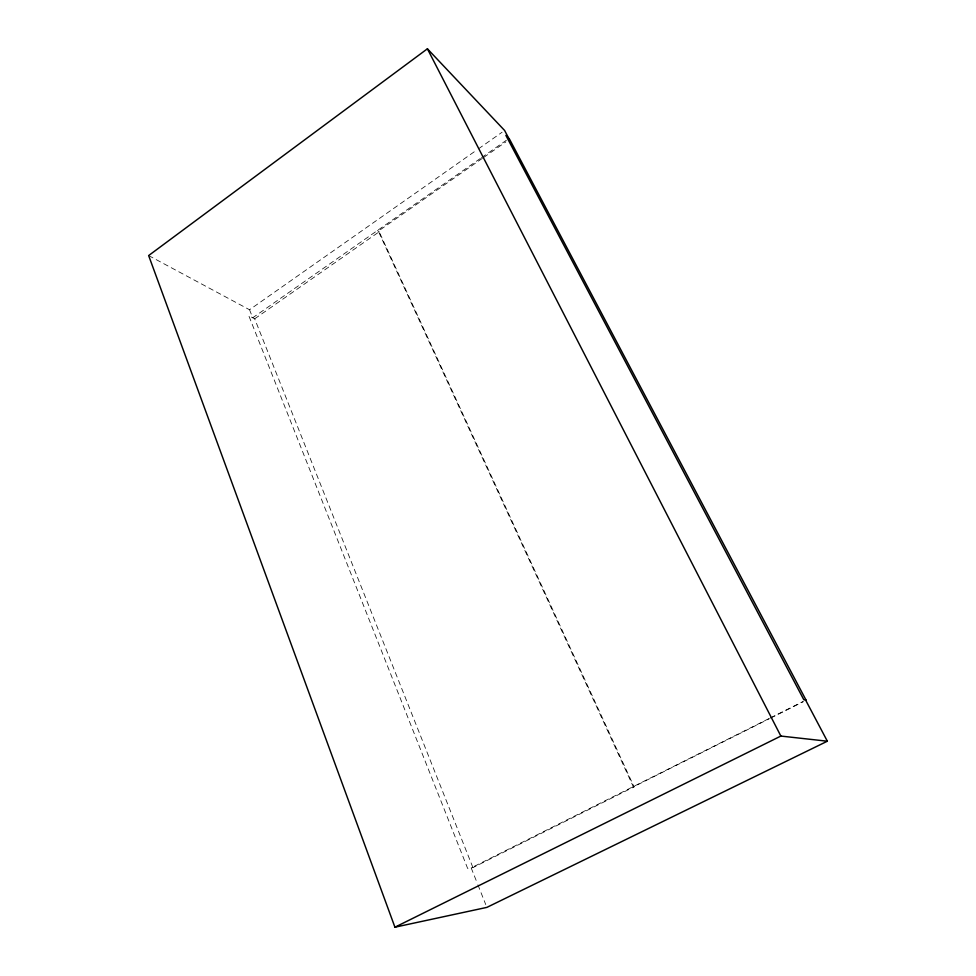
<?xml version="1.0" encoding="UTF-8"?>
<svg xmlns="http://www.w3.org/2000/svg" width="976" height="976" viewBox="0 0 976 976"><rect width="100%" height="100%" fill="white"/><g stroke="black" fill="none" stroke-linecap="round" stroke-linejoin="round"><path stroke-width="0.73" stroke-dasharray="4.88 3.66" d="M148.645 255.566L249.539 309.746L477.227 149.706M478.472 148.828L502.115 132.211M480.351 158.478L252.723 317.773L249.539 309.746M481.583 157.612L506.385 140.263M482.351 158.368L378.31 231.141L633.387 786.888L769.417 718.702M483.596 157.502L505.885 141.91M254.687 318.81L379.176 231.788L634.083 786.863L472.945 867.615L467.638 868.408L248.782 315.687L254.687 318.81L472.945 867.615M768.905 718.617L471.176 867.884L477.349 883.402M770.259 717.933L802.955 701.549M770.772 718.019L803.419 701.659M632.704 786.9L634.083 786.863M377.431 230.495L379.176 231.788M477.898 884.805L485.743 904.557"/><path stroke-width="1.46" d="M508.862 138.531L504.604 130.467L427.403 48.8L148.645 255.566L394.926 927.2L486.865 907.387L827.355 741.211L805.676 700.182M394.926 927.2L780.861 736.063L827.355 741.211M427.403 48.8L780.861 736.063M806.139 700.292L803.821 699.743L505.885 135.396L509.606 139.312L806.139 700.292"/></g></svg>
